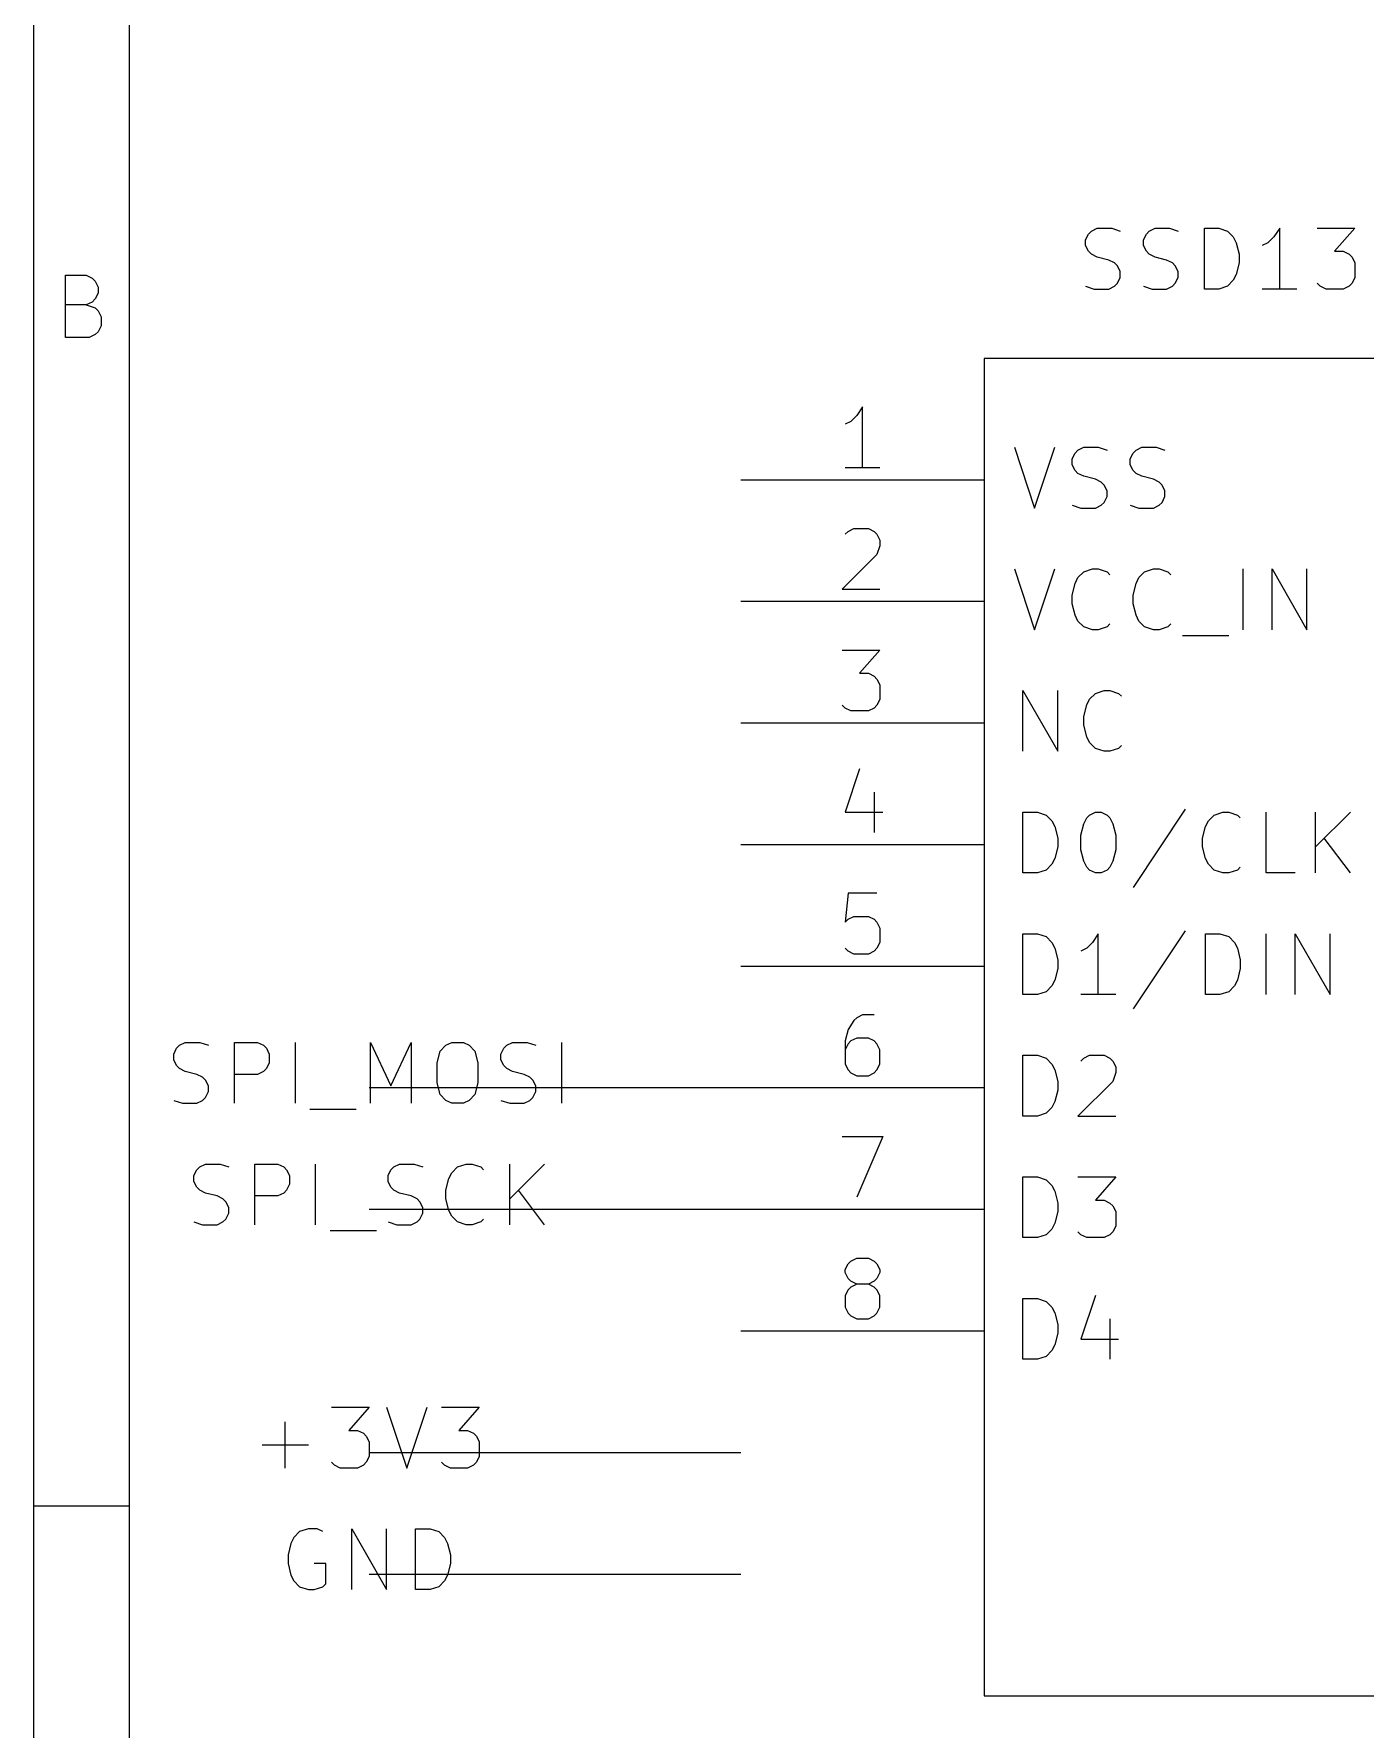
# Model space of a CAD drawing. Extents: x -0.4 to 16.1, y -11.3 to -0.4.
# Drawn here: x 0.394 to 1.488, y -4.514 to -3.12 of the extents above; entities that cross this region are included whole.
import ezdxf

# ---------------------------------------------------------------- set-up
doc = ezdxf.new("R2010")
doc.units = 0
doc.header["$MEASUREMENT"] = 0
for name, color, linetype in [('CYAN2', 4, 'CONTINUOUS'), ('GRAY1', 251, 'CONTINUOUS'), ('GREEN3', 91, 'CONTINUOUS'), ('LYELLOW', 51, 'CONTINUOUS'), ('RED2', 1, 'CONTINUOUS'), ('RED3', 11, 'CONTINUOUS')]:
    doc.layers.add(name, color=color, linetype=linetype)

msp = doc.modelspace()

# ---------------------------------------------------------------- linework, layer by layer
at = {"layer": 'CYAN2', "linetype": 'CONTINUOUS'}
for p, q in [((1.2581, -3.2894), (1.2605, -3.2847)), ((1.2581, -3.2942), (1.2581, -3.2894)), ((1.2605, -3.2847), (1.2629, -3.2823)), ((1.2629, -3.2823), (1.2677, -3.2799)), ((1.2677, -3.2799), (1.2796, -3.2799)), ((1.2796, -3.2799), (1.2867, -3.2823)), ((1.3058, -3.2894), (1.3081, -3.2847)), ((1.3058, -3.2942), (1.3058, -3.2894)), ((1.3081, -3.2847), (1.3105, -3.2823)), ((1.3105, -3.2823), (1.3153, -3.2799)), ((1.3153, -3.2799), (1.3272, -3.2799)), ((1.3272, -3.2799), (1.3343, -3.2823)), ((1.3558, -3.3299), (1.3558, -3.2799)), ((1.3558, -3.2799), (1.3677, -3.2799)), ((1.3677, -3.2799), (1.3748, -3.2823)), ((1.3748, -3.2823), (1.3796, -3.287)), ((1.3796, -3.287), (1.3819, -3.2918)), ((1.4129, -3.287), (1.4081, -3.2918)), ((1.4177, -3.2799), (1.4129, -3.287)), ((1.4177, -3.3299), (1.4177, -3.2799)), ((1.4486, -3.2799), (1.4796, -3.2799)), ((1.4796, -3.2799), (1.4629, -3.2989)), ((1.2605, -3.2989), (1.2581, -3.2942)), ((1.2629, -3.3013), (1.2605, -3.2989)), ((1.2677, -3.3037), (1.2629, -3.3013)), ((1.2772, -3.3061), (1.2677, -3.3037)), ((1.3081, -3.2989), (1.3058, -3.2942)), ((1.3105, -3.3013), (1.3081, -3.2989)), ((1.3153, -3.3037), (1.3105, -3.3013)), ((1.3248, -3.3061), (1.3153, -3.3037)), ((1.3819, -3.2918), (1.3843, -3.3013)), ((1.3843, -3.3013), (1.3843, -3.3085)), ((1.4081, -3.2918), (1.4034, -3.2942)), ((1.4629, -3.2989), (1.47, -3.2989)), ((1.47, -3.2989), (1.4748, -3.3013)), ((1.4748, -3.3013), (1.4772, -3.3037)), ((1.4772, -3.3037), (1.4796, -3.3085)), ((1.2819, -3.3085), (1.2772, -3.3061)), ((1.2843, -3.3108), (1.2819, -3.3085)), ((1.2867, -3.3156), (1.2843, -3.3108)), ((1.2867, -3.3204), (1.2867, -3.3156)), ((1.3296, -3.3085), (1.3248, -3.3061)), ((1.3319, -3.3108), (1.3296, -3.3085)), ((1.3343, -3.3156), (1.3319, -3.3108)), ((1.3343, -3.3204), (1.3343, -3.3156)), ((1.3819, -3.318), (1.3796, -3.3227)), ((1.3843, -3.3085), (1.3819, -3.318)), ((1.4796, -3.3085), (1.4796, -3.3204)), ((1.2581, -3.3275), (1.2653, -3.3299)), ((1.2653, -3.3299), (1.2772, -3.3299)), ((1.2772, -3.3299), (1.2819, -3.3275)), ((1.2819, -3.3275), (1.2843, -3.3251)), ((1.2843, -3.3251), (1.2867, -3.3204)), ((1.3058, -3.3275), (1.3129, -3.3299)), ((1.3129, -3.3299), (1.3248, -3.3299)), ((1.3248, -3.3299), (1.3296, -3.3275)), ((1.3296, -3.3275), (1.3319, -3.3251)), ((1.3319, -3.3251), (1.3343, -3.3204)), ((1.3677, -3.3299), (1.3558, -3.3299)), ((1.3748, -3.3275), (1.3677, -3.3299)), ((1.3796, -3.3227), (1.3748, -3.3275)), ((1.4319, -3.3299), (1.4034, -3.3299)), ((1.451, -3.3275), (1.4486, -3.3251)), ((1.4558, -3.3299), (1.451, -3.3275)), ((1.47, -3.3299), (1.4558, -3.3299)), ((1.4748, -3.3275), (1.47, -3.3299)), ((1.4772, -3.3251), (1.4748, -3.3275)), ((1.4796, -3.3204), (1.4772, -3.3251)), ((1.1996, -3.4601), (1.2162, -3.5101)), ((1.2162, -3.5101), (1.2329, -3.4601)), ((1.2472, -3.4697), (1.2496, -3.4649)), ((1.2472, -3.4744), (1.2472, -3.4697)), ((1.2496, -3.4649), (1.2519, -3.4625)), ((1.2519, -3.4625), (1.2567, -3.4601)), ((1.2567, -3.4601), (1.2686, -3.4601)), ((1.2686, -3.4601), (1.2758, -3.4625)), ((1.2948, -3.4697), (1.2972, -3.4649)), ((1.2948, -3.4744), (1.2948, -3.4697)), ((1.2972, -3.4649), (1.2996, -3.4625)), ((1.2996, -3.4625), (1.3043, -3.4601)), ((1.3043, -3.4601), (1.3162, -3.4601)), ((1.3162, -3.4601), (1.3234, -3.4625)), ((1.2496, -3.4792), (1.2472, -3.4744)), ((1.2519, -3.4816), (1.2496, -3.4792)), ((1.2567, -3.4839), (1.2519, -3.4816)), ((1.2662, -3.4863), (1.2567, -3.4839)), ((1.2972, -3.4792), (1.2948, -3.4744)), ((1.2996, -3.4816), (1.2972, -3.4792)), ((1.3043, -3.4839), (1.2996, -3.4816)), ((1.3139, -3.4863), (1.3043, -3.4839)), ((1.271, -3.4887), (1.2662, -3.4863)), ((1.2734, -3.4911), (1.271, -3.4887)), ((1.2758, -3.4959), (1.2734, -3.4911)), ((1.2758, -3.5006), (1.2758, -3.4959)), ((1.3186, -3.4887), (1.3139, -3.4863)), ((1.321, -3.4911), (1.3186, -3.4887)), ((1.3234, -3.4959), (1.321, -3.4911)), ((1.3234, -3.5006), (1.3234, -3.4959)), ((1.2472, -3.5078), (1.2543, -3.5101)), ((1.2543, -3.5101), (1.2662, -3.5101)), ((1.2662, -3.5101), (1.271, -3.5078)), ((1.271, -3.5078), (1.2734, -3.5054)), ((1.2734, -3.5054), (1.2758, -3.5006)), ((1.2948, -3.5078), (1.3019, -3.5101)), ((1.3019, -3.5101), (1.3139, -3.5101)), ((1.3139, -3.5101), (1.3186, -3.5078)), ((1.3186, -3.5078), (1.321, -3.5054)), ((1.321, -3.5054), (1.3234, -3.5006)), ((1.1996, -3.5601), (1.2162, -3.6101)), ((1.2162, -3.6101), (1.2329, -3.5601)), ((1.2496, -3.572), (1.2519, -3.5673)), ((1.2519, -3.5673), (1.2567, -3.5625)), ((1.2567, -3.5625), (1.2639, -3.5601)), ((1.2639, -3.5601), (1.2686, -3.5601)), ((1.2686, -3.5601), (1.2758, -3.5625)), ((1.2758, -3.5625), (1.2781, -3.5649)), ((1.2996, -3.572), (1.3019, -3.5673)), ((1.3019, -3.5673), (1.3067, -3.5625)), ((1.3067, -3.5625), (1.3139, -3.5601)), ((1.3139, -3.5601), (1.3186, -3.5601)), ((1.3186, -3.5601), (1.3258, -3.5625)), ((1.3258, -3.5625), (1.3281, -3.5649)), ((1.3877, -3.6101), (1.3877, -3.5601)), ((1.4115, -3.6101), (1.4115, -3.5601)), ((1.4115, -3.5601), (1.44, -3.6101)), ((1.44, -3.6101), (1.44, -3.5601)), ((1.2472, -3.5816), (1.2496, -3.572)), ((1.2472, -3.5887), (1.2472, -3.5816)), ((1.2972, -3.5816), (1.2996, -3.572)), ((1.2972, -3.5887), (1.2972, -3.5816)), ((1.2496, -3.5982), (1.2472, -3.5887)), ((1.2996, -3.5982), (1.2972, -3.5887)), ((1.2519, -3.603), (1.2496, -3.5982)), ((1.2567, -3.6078), (1.2519, -3.603)), ((1.2639, -3.6101), (1.2567, -3.6078)), ((1.2686, -3.6101), (1.2639, -3.6101)), ((1.2758, -3.6078), (1.2686, -3.6101)), ((1.2781, -3.6054), (1.2758, -3.6078)), ((1.3019, -3.603), (1.2996, -3.5982)), ((1.3067, -3.6078), (1.3019, -3.603)), ((1.3139, -3.6101), (1.3067, -3.6078)), ((1.3186, -3.6101), (1.3139, -3.6101)), ((1.3258, -3.6078), (1.3186, -3.6101)), ((1.3281, -3.6054), (1.3258, -3.6078)), ((1.3377, -3.6149), (1.3758, -3.6149)), ((1.2067, -3.7101), (1.2067, -3.6601)), ((1.2067, -3.6601), (1.2353, -3.7101)), ((1.2353, -3.7101), (1.2353, -3.6601)), ((1.2615, -3.6673), (1.2662, -3.6625)), ((1.2662, -3.6625), (1.2734, -3.6601)), ((1.2734, -3.6601), (1.2781, -3.6601)), ((1.2781, -3.6601), (1.2853, -3.6625)), ((1.2853, -3.6625), (1.2877, -3.6649)), ((1.2567, -3.6816), (1.2591, -3.672)), ((1.2591, -3.672), (1.2615, -3.6673)), ((1.2567, -3.6887), (1.2567, -3.6816)), ((1.2591, -3.6982), (1.2567, -3.6887)), ((1.2615, -3.703), (1.2591, -3.6982)), ((1.2662, -3.7078), (1.2615, -3.703)), ((1.2734, -3.7101), (1.2662, -3.7078)), ((1.2853, -3.7078), (1.2781, -3.7101)), ((1.2877, -3.7054), (1.2853, -3.7078)), ((1.2781, -3.7101), (1.2734, -3.7101)), ((1.2067, -3.8101), (1.2067, -3.7601)), ((1.2067, -3.7601), (1.2186, -3.7601)), ((1.2186, -3.7601), (1.2258, -3.7625)), ((1.2258, -3.7625), (1.2305, -3.7673)), ((1.2591, -3.7649), (1.2615, -3.7625)), ((1.2615, -3.7625), (1.2662, -3.7601)), ((1.2662, -3.7601), (1.271, -3.7601)), ((1.271, -3.7601), (1.2758, -3.7625)), ((1.2758, -3.7625), (1.2781, -3.7649)), ((1.34, -3.7578), (1.2972, -3.822)), ((1.3591, -3.7673), (1.3639, -3.7625)), ((1.3639, -3.7625), (1.371, -3.7601)), ((1.371, -3.7601), (1.3758, -3.7601)), ((1.3758, -3.7601), (1.3829, -3.7625)), ((1.3829, -3.7625), (1.3853, -3.7649)), ((1.4067, -3.8101), (1.4067, -3.7601)), ((1.4472, -3.8101), (1.4472, -3.7601)), ((1.4758, -3.7601), (1.4472, -3.7887)), ((1.2305, -3.7673), (1.2329, -3.772)), ((1.2329, -3.772), (1.2353, -3.7816)), ((1.2543, -3.7792), (1.2567, -3.7697)), ((1.2567, -3.7697), (1.2591, -3.7649)), ((1.2781, -3.7649), (1.2805, -3.7697)), ((1.2805, -3.7697), (1.2829, -3.7792)), ((1.3543, -3.7816), (1.3567, -3.772)), ((1.3567, -3.772), (1.3591, -3.7673)), ((1.2353, -3.7887), (1.2329, -3.7982)), ((1.2353, -3.7816), (1.2353, -3.7887)), ((1.2543, -3.7911), (1.2543, -3.7792)), ((1.2567, -3.8006), (1.2543, -3.7911)), ((1.2829, -3.7911), (1.2805, -3.8006)), ((1.2829, -3.7792), (1.2829, -3.7911)), ((1.3543, -3.7887), (1.3543, -3.7816)), ((1.3567, -3.7982), (1.3543, -3.7887)), ((1.4758, -3.8101), (1.4543, -3.7816)), ((1.2305, -3.803), (1.2258, -3.8078)), ((1.2329, -3.7982), (1.2305, -3.803)), ((1.2591, -3.8054), (1.2567, -3.8006)), ((1.2615, -3.8078), (1.2591, -3.8054)), ((1.2781, -3.8054), (1.2758, -3.8078)), ((1.2805, -3.8006), (1.2781, -3.8054)), ((1.3591, -3.803), (1.3567, -3.7982)), ((1.3639, -3.8078), (1.3591, -3.803)), ((1.3853, -3.8054), (1.3829, -3.8078)), ((1.2186, -3.8101), (1.2067, -3.8101)), ((1.2258, -3.8078), (1.2186, -3.8101)), ((1.2662, -3.8101), (1.2615, -3.8078)), ((1.271, -3.8101), (1.2662, -3.8101)), ((1.2758, -3.8078), (1.271, -3.8101)), ((1.371, -3.8101), (1.3639, -3.8078)), ((1.3758, -3.8101), (1.371, -3.8101)), ((1.3829, -3.8078), (1.3758, -3.8101)), ((1.4305, -3.8101), (1.4067, -3.8101)), ((1.2067, -3.9101), (1.2067, -3.8601)), ((1.2067, -3.8601), (1.2186, -3.8601)), ((1.2186, -3.8601), (1.2258, -3.8625)), ((1.2686, -3.8601), (1.2639, -3.8673)), ((1.2686, -3.9101), (1.2686, -3.8601)), ((1.34, -3.8578), (1.2972, -3.922)), ((1.3567, -3.9101), (1.3567, -3.8601)), ((1.3567, -3.8601), (1.3686, -3.8601)), ((1.3686, -3.8601), (1.3758, -3.8625)), ((1.4067, -3.9101), (1.4067, -3.8601)), ((1.4305, -3.9101), (1.4305, -3.8601)), ((1.4305, -3.8601), (1.4591, -3.9101)), ((1.4591, -3.9101), (1.4591, -3.8601)), ((1.2258, -3.8625), (1.2305, -3.8673)), ((1.2305, -3.8673), (1.2329, -3.872)), ((1.2329, -3.872), (1.2353, -3.8816)), ((1.2591, -3.872), (1.2543, -3.8744)), ((1.2639, -3.8673), (1.2591, -3.872)), ((1.3758, -3.8625), (1.3805, -3.8673)), ((1.3805, -3.8673), (1.3829, -3.872)), ((1.3829, -3.872), (1.3853, -3.8816)), ((1.2353, -3.8887), (1.2329, -3.8982)), ((1.2353, -3.8816), (1.2353, -3.8887)), ((1.3853, -3.8887), (1.3829, -3.8982)), ((1.3853, -3.8816), (1.3853, -3.8887)), ((1.2305, -3.903), (1.2258, -3.9078)), ((1.2329, -3.8982), (1.2305, -3.903)), ((1.3805, -3.903), (1.3758, -3.9078)), ((1.3829, -3.8982), (1.3805, -3.903)), ((1.2186, -3.9101), (1.2067, -3.9101)), ((1.2258, -3.9078), (1.2186, -3.9101)), ((1.2829, -3.9101), (1.2543, -3.9101)), ((1.3686, -3.9101), (1.3567, -3.9101)), ((1.3758, -3.9078), (1.3686, -3.9101)), ((1.2067, -4.0101), (1.2067, -3.9601)), ((1.2067, -3.9601), (1.2186, -3.9601)), ((1.2186, -3.9601), (1.2258, -3.9625)), ((1.2258, -3.9625), (1.2305, -3.9673)), ((1.2305, -3.9673), (1.2329, -3.972)), ((1.2329, -3.972), (1.2353, -3.9816)), ((1.2543, -3.9649), (1.2567, -3.9625)), ((1.2567, -3.9625), (1.2615, -3.9601)), ((1.2615, -3.9601), (1.2734, -3.9601)), ((1.2734, -3.9601), (1.2781, -3.9625)), ((1.2781, -3.9625), (1.2805, -3.9649)), ((1.2805, -3.9649), (1.2829, -3.9697)), ((1.2829, -3.9697), (1.2829, -3.9744)), ((1.2353, -3.9816), (1.2353, -3.9887)), ((1.2805, -3.9816), (1.2519, -4.0101)), ((1.2829, -3.9744), (1.2805, -3.9816)), ((1.2329, -3.9982), (1.2305, -4.003)), ((1.2353, -3.9887), (1.2329, -3.9982)), ((1.2186, -4.0101), (1.2067, -4.0101)), ((1.2258, -4.0078), (1.2186, -4.0101)), ((1.2305, -4.003), (1.2258, -4.0078)), ((1.2519, -4.0101), (1.2829, -4.0101)), ((1.2067, -4.1101), (1.2067, -4.0601)), ((1.2067, -4.0601), (1.2186, -4.0601)), ((1.2186, -4.0601), (1.2258, -4.0625)), ((1.2258, -4.0625), (1.2305, -4.0673)), ((1.2305, -4.0673), (1.2329, -4.072)), ((1.2519, -4.0601), (1.2829, -4.0601)), ((1.2829, -4.0601), (1.2662, -4.0792)), ((1.2329, -4.072), (1.2353, -4.0816)), ((1.2353, -4.0816), (1.2353, -4.0887)), ((1.2662, -4.0792), (1.2734, -4.0792)), ((1.2734, -4.0792), (1.2781, -4.0816)), ((1.2781, -4.0816), (1.2805, -4.0839)), ((1.2805, -4.0839), (1.2829, -4.0887)), ((1.2329, -4.0982), (1.2305, -4.103)), ((1.2353, -4.0887), (1.2329, -4.0982)), ((1.2829, -4.0887), (1.2829, -4.1006)), ((1.2186, -4.1101), (1.2067, -4.1101)), ((1.2258, -4.1078), (1.2186, -4.1101)), ((1.2305, -4.103), (1.2258, -4.1078)), ((1.2543, -4.1078), (1.2519, -4.1054)), ((1.2591, -4.1101), (1.2543, -4.1078)), ((1.2734, -4.1101), (1.2591, -4.1101)), ((1.2781, -4.1078), (1.2734, -4.1101)), ((1.2805, -4.1054), (1.2781, -4.1078)), ((1.2829, -4.1006), (1.2805, -4.1054)), ((1.2067, -4.2101), (1.2067, -4.1601)), ((1.2067, -4.1601), (1.2186, -4.1601)), ((1.2186, -4.1601), (1.2258, -4.1625)), ((1.2258, -4.1625), (1.2305, -4.1673)), ((1.2305, -4.1673), (1.2329, -4.172)), ((1.2662, -4.1578), (1.2543, -4.1935)), ((1.2329, -4.172), (1.2353, -4.1816)), ((1.2353, -4.1816), (1.2353, -4.1887)), ((1.2781, -4.1768), (1.2781, -4.2101)), ((1.2353, -4.1887), (1.2329, -4.1982)), ((1.2543, -4.1935), (1.2853, -4.1935)), ((1.2186, -4.2101), (1.2067, -4.2101)), ((1.2258, -4.2078), (1.2186, -4.2101)), ((1.2305, -4.203), (1.2258, -4.2078)), ((1.2329, -4.1982), (1.2305, -4.203))]:
    msp.add_line(p, q, dxfattribs=at)
at = {"layer": 'GRAY1', "linetype": 'CONTINUOUS'}
for p, q in [((0.5086, -3.9591), (0.511, -3.9543)), ((0.5086, -3.9638), (0.5086, -3.9591)), ((0.511, -3.9543), (0.5133, -3.9519)), ((0.5133, -3.9519), (0.5181, -3.9496)), ((0.5181, -3.9496), (0.53, -3.9496)), ((0.53, -3.9496), (0.5371, -3.9519)), ((0.5586, -3.9996), (0.5586, -3.9496)), ((0.5586, -3.9496), (0.5776, -3.9496)), ((0.5776, -3.9496), (0.5824, -3.9519)), ((0.5824, -3.9519), (0.5848, -3.9543)), ((0.5848, -3.9543), (0.5871, -3.9591)), ((0.5871, -3.9591), (0.5871, -3.9662)), ((0.6086, -3.9996), (0.6086, -3.9496)), ((0.6705, -3.9996), (0.6705, -3.9496)), ((0.6705, -3.9496), (0.6871, -3.9853)), ((0.6871, -3.9853), (0.7038, -3.9496)), ((0.7038, -3.9496), (0.7038, -3.9996)), ((0.7252, -3.9662), (0.7276, -3.9567)), ((0.7276, -3.9567), (0.7324, -3.9519)), ((0.7324, -3.9519), (0.7371, -3.9496)), ((0.7371, -3.9496), (0.7467, -3.9496)), ((0.7467, -3.9496), (0.7514, -3.9519)), ((0.7514, -3.9519), (0.7562, -3.9567)), ((0.7562, -3.9567), (0.7586, -3.9662)), ((0.7776, -3.9591), (0.78, -3.9543)), ((0.7776, -3.9638), (0.7776, -3.9591)), ((0.78, -3.9543), (0.7824, -3.9519)), ((0.7824, -3.9519), (0.7871, -3.9496)), ((0.7871, -3.9496), (0.7991, -3.9496)), ((0.7991, -3.9496), (0.8062, -3.9519)), ((0.8276, -3.9996), (0.8276, -3.9496)), ((0.511, -3.9686), (0.5086, -3.9638)), ((0.5133, -3.971), (0.511, -3.9686)), ((0.5181, -3.9734), (0.5133, -3.971)), ((0.5276, -3.9758), (0.5181, -3.9734)), ((0.5824, -3.9734), (0.5776, -3.9758)), ((0.5848, -3.971), (0.5824, -3.9734)), ((0.5871, -3.9662), (0.5848, -3.971)), ((0.7252, -3.9829), (0.7252, -3.9662)), ((0.7586, -3.9662), (0.7586, -3.9829)), ((0.78, -3.9686), (0.7776, -3.9638)), ((0.7824, -3.971), (0.78, -3.9686)), ((0.7871, -3.9734), (0.7824, -3.971)), ((0.7967, -3.9758), (0.7871, -3.9734)), ((0.5324, -3.9781), (0.5276, -3.9758)), ((0.5348, -3.9805), (0.5324, -3.9781)), ((0.5371, -3.9853), (0.5348, -3.9805)), ((0.5371, -3.99), (0.5371, -3.9853)), ((0.5776, -3.9758), (0.5586, -3.9758)), ((0.7276, -3.9924), (0.7252, -3.9829)), ((0.7586, -3.9829), (0.7562, -3.9924)), ((0.8014, -3.9781), (0.7967, -3.9758)), ((0.8038, -3.9805), (0.8014, -3.9781)), ((0.8062, -3.9853), (0.8038, -3.9805)), ((0.8062, -3.99), (0.8062, -3.9853)), ((0.5086, -3.9972), (0.5157, -3.9996)), ((0.5157, -3.9996), (0.5276, -3.9996)), ((0.5276, -3.9996), (0.5324, -3.9972)), ((0.5324, -3.9972), (0.5348, -3.9948)), ((0.5348, -3.9948), (0.5371, -3.99)), ((0.7324, -3.9972), (0.7276, -3.9924)), ((0.7371, -3.9996), (0.7324, -3.9972)), ((0.7467, -3.9996), (0.7371, -3.9996)), ((0.7514, -3.9972), (0.7467, -3.9996)), ((0.7562, -3.9924), (0.7514, -3.9972)), ((0.7776, -3.9972), (0.7848, -3.9996)), ((0.7848, -3.9996), (0.7967, -3.9996)), ((0.7967, -3.9996), (0.8014, -3.9972)), ((0.8014, -3.9972), (0.8038, -3.9948)), ((0.8038, -3.9948), (0.8062, -3.99)), ((0.6205, -4.0043), (0.6586, -4.0043)), ((0.5252, -4.0591), (0.5276, -4.0543)), ((0.5276, -4.0543), (0.53, -4.0519)), ((0.53, -4.0519), (0.5348, -4.0496)), ((0.5348, -4.0496), (0.5467, -4.0496)), ((0.5467, -4.0496), (0.5538, -4.0519)), ((0.5752, -4.0996), (0.5752, -4.0496)), ((0.5752, -4.0496), (0.5943, -4.0496)), ((0.5943, -4.0496), (0.5991, -4.0519)), ((0.5991, -4.0519), (0.6014, -4.0543)), ((0.6014, -4.0543), (0.6038, -4.0591)), ((0.6252, -4.0996), (0.6252, -4.0496)), ((0.6848, -4.0591), (0.6871, -4.0543)), ((0.6871, -4.0543), (0.6895, -4.0519)), ((0.6895, -4.0519), (0.6943, -4.0496)), ((0.6943, -4.0496), (0.7062, -4.0496)), ((0.7062, -4.0496), (0.7133, -4.0519)), ((0.7348, -4.0615), (0.7371, -4.0567)), ((0.7371, -4.0567), (0.7419, -4.0519)), ((0.7419, -4.0519), (0.7491, -4.0496)), ((0.7491, -4.0496), (0.7538, -4.0496)), ((0.7538, -4.0496), (0.761, -4.0519)), ((0.761, -4.0519), (0.7633, -4.0543)), ((0.7848, -4.0996), (0.7848, -4.0496)), ((0.8133, -4.0496), (0.7848, -4.0781)), ((0.5252, -4.0638), (0.5252, -4.0591)), ((0.5276, -4.0686), (0.5252, -4.0638)), ((0.53, -4.071), (0.5276, -4.0686)), ((0.6038, -4.0662), (0.6014, -4.071)), ((0.6038, -4.0591), (0.6038, -4.0662)), ((0.6848, -4.0638), (0.6848, -4.0591)), ((0.6871, -4.0686), (0.6848, -4.0638)), ((0.6895, -4.071), (0.6871, -4.0686)), ((0.7324, -4.071), (0.7348, -4.0615)), ((0.5348, -4.0734), (0.53, -4.071)), ((0.5443, -4.0758), (0.5348, -4.0734)), ((0.5491, -4.0781), (0.5443, -4.0758)), ((0.5514, -4.0805), (0.5491, -4.0781)), ((0.5538, -4.0853), (0.5514, -4.0805)), ((0.5943, -4.0758), (0.5752, -4.0758)), ((0.5991, -4.0734), (0.5943, -4.0758)), ((0.6014, -4.071), (0.5991, -4.0734)), ((0.6943, -4.0734), (0.6895, -4.071)), ((0.7038, -4.0758), (0.6943, -4.0734)), ((0.7086, -4.0781), (0.7038, -4.0758)), ((0.711, -4.0805), (0.7086, -4.0781)), ((0.7133, -4.0853), (0.711, -4.0805)), ((0.7324, -4.0781), (0.7324, -4.071)), ((0.7348, -4.0877), (0.7324, -4.0781)), ((0.8133, -4.0996), (0.7919, -4.071)), ((0.5252, -4.0972), (0.5324, -4.0996)), ((0.5443, -4.0996), (0.5491, -4.0972)), ((0.5491, -4.0972), (0.5514, -4.0948)), ((0.5514, -4.0948), (0.5538, -4.09)), ((0.5538, -4.09), (0.5538, -4.0853)), ((0.6848, -4.0972), (0.6919, -4.0996)), ((0.7038, -4.0996), (0.7086, -4.0972)), ((0.7086, -4.0972), (0.711, -4.0948)), ((0.711, -4.0948), (0.7133, -4.09)), ((0.7133, -4.09), (0.7133, -4.0853)), ((0.7371, -4.0924), (0.7348, -4.0877)), ((0.7419, -4.0972), (0.7371, -4.0924)), ((0.7491, -4.0996), (0.7419, -4.0972)), ((0.761, -4.0972), (0.7538, -4.0996)), ((0.7633, -4.0948), (0.761, -4.0972)), ((0.5324, -4.0996), (0.5443, -4.0996)), ((0.6371, -4.1043), (0.6752, -4.1043)), ((0.6919, -4.0996), (0.7038, -4.0996)), ((0.7538, -4.0996), (0.7491, -4.0996)), ((0.6383, -4.2496), (0.6693, -4.2496)), ((0.6693, -4.2496), (0.6526, -4.2686)), ((0.6836, -4.2496), (0.7002, -4.2996)), ((0.7002, -4.2996), (0.7169, -4.2496)), ((0.7288, -4.2496), (0.7598, -4.2496)), ((0.7598, -4.2496), (0.7431, -4.2686)), ((0.6002, -4.2996), (0.6002, -4.2615)), ((0.6526, -4.2686), (0.6598, -4.2686)), ((0.6598, -4.2686), (0.6645, -4.271)), ((0.6645, -4.271), (0.6669, -4.2734)), ((0.6669, -4.2734), (0.6693, -4.2781)), ((0.6693, -4.2781), (0.6693, -4.29)), ((0.7431, -4.2686), (0.7502, -4.2686)), ((0.7502, -4.2686), (0.755, -4.271)), ((0.755, -4.271), (0.7574, -4.2734)), ((0.7574, -4.2734), (0.7598, -4.2781)), ((0.7598, -4.2781), (0.7598, -4.29)), ((0.5812, -4.2805), (0.6193, -4.2805)), ((0.6693, -4.29), (0.6669, -4.2948)), ((0.7598, -4.29), (0.7574, -4.2948)), ((0.6407, -4.2972), (0.6383, -4.2948)), ((0.6455, -4.2996), (0.6407, -4.2972)), ((0.6598, -4.2996), (0.6455, -4.2996)), ((0.6645, -4.2972), (0.6598, -4.2996)), ((0.6669, -4.2948), (0.6645, -4.2972)), ((0.7312, -4.2972), (0.7288, -4.2948)), ((0.736, -4.2996), (0.7312, -4.2972)), ((0.7502, -4.2996), (0.736, -4.2996)), ((0.755, -4.2972), (0.7502, -4.2996)), ((0.7574, -4.2948), (0.755, -4.2972)), ((0.6193, -4.3496), (0.6121, -4.3519)), ((0.6264, -4.3496), (0.6193, -4.3496)), ((0.6312, -4.3519), (0.6264, -4.3496)), ((0.655, -4.3996), (0.655, -4.3496)), ((0.655, -4.3496), (0.6836, -4.3996)), ((0.6836, -4.3996), (0.6836, -4.3496)), ((0.7074, -4.3996), (0.7074, -4.3496)), ((0.7074, -4.3496), (0.7193, -4.3496)), ((0.7193, -4.3496), (0.7264, -4.3519)), ((0.605, -4.3615), (0.6026, -4.371)), ((0.6074, -4.3567), (0.605, -4.3615)), ((0.6121, -4.3519), (0.6074, -4.3567)), ((0.7264, -4.3519), (0.7312, -4.3567)), ((0.7312, -4.3567), (0.7336, -4.3615)), ((0.7336, -4.3615), (0.736, -4.371)), ((0.6026, -4.371), (0.6026, -4.3781)), ((0.736, -4.371), (0.736, -4.3781)), ((0.6026, -4.3781), (0.605, -4.3877)), ((0.605, -4.3877), (0.6074, -4.3924)), ((0.6336, -4.3781), (0.6241, -4.3781)), ((0.6336, -4.3948), (0.6336, -4.3781)), ((0.7336, -4.3877), (0.7312, -4.3924)), ((0.736, -4.3781), (0.7336, -4.3877)), ((0.6074, -4.3924), (0.6121, -4.3972)), ((0.6121, -4.3972), (0.6193, -4.3996)), ((0.6193, -4.3996), (0.6241, -4.3996)), ((0.6241, -4.3996), (0.6312, -4.3972)), ((0.6312, -4.3972), (0.6336, -4.3948)), ((0.7193, -4.3996), (0.7074, -4.3996)), ((0.7264, -4.3972), (0.7193, -4.3996)), ((0.7312, -4.3924), (0.7264, -4.3972))]:
    msp.add_line(p, q, dxfattribs=at)
at = {"layer": 'GREEN3', "linetype": 'CONTINUOUS'}
for p, q in [((0.9748, -3.987), (0.6693, -3.987)), ((0.9748, -4.087), (0.6693, -4.087)), ((0.9748, -4.287), (0.6693, -4.287)), ((0.9748, -4.387), (0.6693, -4.387))]:
    msp.add_line(p, q, dxfattribs=at)
at = {"layer": 'LYELLOW', "linetype": 'CONTINUOUS'}
for p, q in [((1.1748, -3.387), (1.1748, -4.487)), ((1.9748, -3.387), (1.1748, -3.387)), ((1.1748, -4.487), (1.9748, -4.487))]:
    msp.add_line(p, q, dxfattribs=at)
at = {"layer": 'RED2', "linetype": 'CONTINUOUS'}
for p, q in [((0.3937, -11.2993), (0.3937, -0.3937)), ((0.4724, -11.2206), (0.4724, -0.4724)), ((0.4197, -3.3698), (0.4197, -3.3186)), ((0.4197, -3.3186), (0.4367, -3.3186)), ((0.4367, -3.3186), (0.4416, -3.3211)), ((0.4416, -3.3211), (0.444, -3.3235)), ((0.444, -3.3235), (0.4465, -3.3284)), ((0.4465, -3.3284), (0.4465, -3.3333)), ((0.4367, -3.343), (0.4197, -3.343)), ((0.4416, -3.3406), (0.4367, -3.343)), ((0.4367, -3.343), (0.444, -3.3455)), ((0.444, -3.3381), (0.4416, -3.3406)), ((0.4465, -3.3333), (0.444, -3.3381)), ((0.444, -3.3455), (0.4465, -3.3479)), ((0.4465, -3.3479), (0.4489, -3.3528)), ((0.4489, -3.3528), (0.4489, -3.3601)), ((0.4392, -3.3698), (0.4197, -3.3698)), ((0.444, -3.3674), (0.4392, -3.3698)), ((0.4465, -3.365), (0.444, -3.3674)), ((0.4489, -3.3601), (0.4465, -3.365)), ((1.1748, -3.387), (1.1748, -4.487)), ((1.9748, -3.387), (1.1748, -3.387)), ((1.1748, -3.487), (0.9748, -3.487)), ((1.1748, -3.587), (0.9748, -3.587)), ((1.1748, -3.687), (0.9748, -3.687)), ((1.1748, -3.787), (0.9748, -3.787)), ((1.1748, -3.887), (0.9748, -3.887)), ((1.1748, -3.987), (0.9748, -3.987)), ((1.1748, -4.087), (0.9748, -4.087)), ((1.1748, -4.187), (0.9748, -4.187)), ((0.3937, -4.3307), (0.4724, -4.3307)), ((1.1748, -4.487), (1.9748, -4.487))]:
    msp.add_line(p, q, dxfattribs=at)
at = {"layer": 'RED3', "linetype": 'CONTINUOUS'}
for p, q in [((1.0748, -3.4269), (1.07, -3.434)), ((1.0748, -3.4769), (1.0748, -3.4269)), ((1.0653, -3.4388), (1.0605, -3.4412)), ((1.07, -3.434), (1.0653, -3.4388)), ((1.0891, -3.4769), (1.0605, -3.4769)), ((1.0629, -3.5293), (1.0677, -3.5269)), ((1.0677, -3.5269), (1.0796, -3.5269)), ((1.0796, -3.5269), (1.0843, -3.5293)), ((1.0605, -3.5316), (1.0629, -3.5293)), ((1.0843, -3.5293), (1.0867, -3.5316)), ((1.0867, -3.5316), (1.0891, -3.5364)), ((1.0891, -3.5412), (1.0867, -3.5483)), ((1.0891, -3.5364), (1.0891, -3.5412)), ((1.0867, -3.5483), (1.0581, -3.5769)), ((1.0581, -3.5769), (1.0891, -3.5769)), ((1.0581, -3.6269), (1.0891, -3.6269)), ((1.0891, -3.6269), (1.0724, -3.6459)), ((1.0724, -3.6459), (1.0796, -3.6459)), ((1.0796, -3.6459), (1.0843, -3.6483)), ((1.0843, -3.6483), (1.0867, -3.6507)), ((1.0867, -3.6507), (1.0891, -3.6555)), ((1.0891, -3.6555), (1.0891, -3.6674)), ((1.0605, -3.6745), (1.0581, -3.6721)), ((1.0653, -3.6769), (1.0605, -3.6745)), ((1.0796, -3.6769), (1.0653, -3.6769)), ((1.0843, -3.6745), (1.0796, -3.6769)), ((1.0867, -3.6721), (1.0843, -3.6745)), ((1.0891, -3.6674), (1.0867, -3.6721)), ((1.0724, -3.7245), (1.0605, -3.7602)), ((1.0843, -3.7436), (1.0843, -3.7769)), ((1.0605, -3.7602), (1.0915, -3.7602)), ((1.0629, -3.8269), (1.0605, -3.8507)), ((1.0867, -3.8269), (1.0629, -3.8269)), ((1.0629, -3.8483), (1.0677, -3.8459)), ((1.0677, -3.8459), (1.0796, -3.8459)), ((1.0796, -3.8459), (1.0843, -3.8483)), ((1.0605, -3.8507), (1.0629, -3.8483)), ((1.0843, -3.8483), (1.0867, -3.8507)), ((1.0867, -3.8507), (1.0891, -3.8555)), ((1.0891, -3.8555), (1.0891, -3.8674)), ((1.0629, -3.8745), (1.0605, -3.8721)), ((1.0677, -3.8769), (1.0629, -3.8745)), ((1.0843, -3.8745), (1.0796, -3.8769)), ((1.0867, -3.8721), (1.0843, -3.8745)), ((1.0891, -3.8674), (1.0867, -3.8721)), ((1.0796, -3.8769), (1.0677, -3.8769)), ((1.07, -3.9293), (1.0677, -3.9316)), ((1.0748, -3.9269), (1.07, -3.9293)), ((1.0843, -3.9269), (1.0748, -3.9269)), ((1.0629, -3.9388), (1.0605, -3.9483)), ((1.0677, -3.9316), (1.0629, -3.9388)), ((1.0605, -3.9483), (1.0605, -3.9674)), ((1.0629, -3.9507), (1.0605, -3.9555)), ((1.0653, -3.9483), (1.0629, -3.9507)), ((1.07, -3.9459), (1.0653, -3.9483)), ((1.0796, -3.9459), (1.07, -3.9459)), ((1.0843, -3.9483), (1.0796, -3.9459)), ((1.0867, -3.9507), (1.0843, -3.9483)), ((1.0891, -3.9555), (1.0867, -3.9507)), ((1.0891, -3.9674), (1.0891, -3.9555)), ((1.0605, -3.9674), (1.0629, -3.9721)), ((1.0629, -3.9721), (1.0653, -3.9745)), ((1.0843, -3.9745), (1.0867, -3.9721)), ((1.0867, -3.9721), (1.0891, -3.9674)), ((1.0653, -3.9745), (1.07, -3.9769)), ((1.07, -3.9769), (1.0796, -3.9769)), ((1.0796, -3.9769), (1.0843, -3.9745)), ((1.0581, -4.0269), (1.0915, -4.0269)), ((1.0915, -4.0269), (1.07, -4.0769)), ((1.0605, -4.1364), (1.0629, -4.1316)), ((1.0605, -4.1388), (1.0605, -4.1364)), ((1.0629, -4.1436), (1.0605, -4.1388)), ((1.0629, -4.1316), (1.0653, -4.1293)), ((1.0653, -4.1293), (1.07, -4.1269)), ((1.07, -4.1269), (1.0796, -4.1269)), ((1.0796, -4.1269), (1.0843, -4.1293)), ((1.0843, -4.1293), (1.0867, -4.1316)), ((1.0867, -4.1316), (1.0891, -4.1364)), ((1.0891, -4.1388), (1.0867, -4.1436)), ((1.0891, -4.1364), (1.0891, -4.1388)), ((1.0629, -4.1531), (1.0605, -4.1578)), ((1.0653, -4.1459), (1.0629, -4.1436)), ((1.0653, -4.1507), (1.0629, -4.1531)), ((1.07, -4.1483), (1.0653, -4.1459)), ((1.07, -4.1483), (1.0653, -4.1507)), ((1.0796, -4.1483), (1.07, -4.1483)), ((1.0843, -4.1459), (1.0796, -4.1483)), ((1.0843, -4.1507), (1.0796, -4.1483)), ((1.0867, -4.1436), (1.0843, -4.1459)), ((1.0867, -4.1531), (1.0843, -4.1507)), ((1.0891, -4.1578), (1.0867, -4.1531)), ((1.0605, -4.1578), (1.0605, -4.1674)), ((1.0605, -4.1674), (1.0629, -4.1721)), ((1.0867, -4.1721), (1.0891, -4.1674)), ((1.0891, -4.1674), (1.0891, -4.1578)), ((1.0629, -4.1721), (1.0653, -4.1745)), ((1.0653, -4.1745), (1.07, -4.1769)), ((1.07, -4.1769), (1.0796, -4.1769)), ((1.0796, -4.1769), (1.0843, -4.1745)), ((1.0843, -4.1745), (1.0867, -4.1721))]:
    msp.add_line(p, q, dxfattribs=at)

doc.saveas('drawing.dxf')
